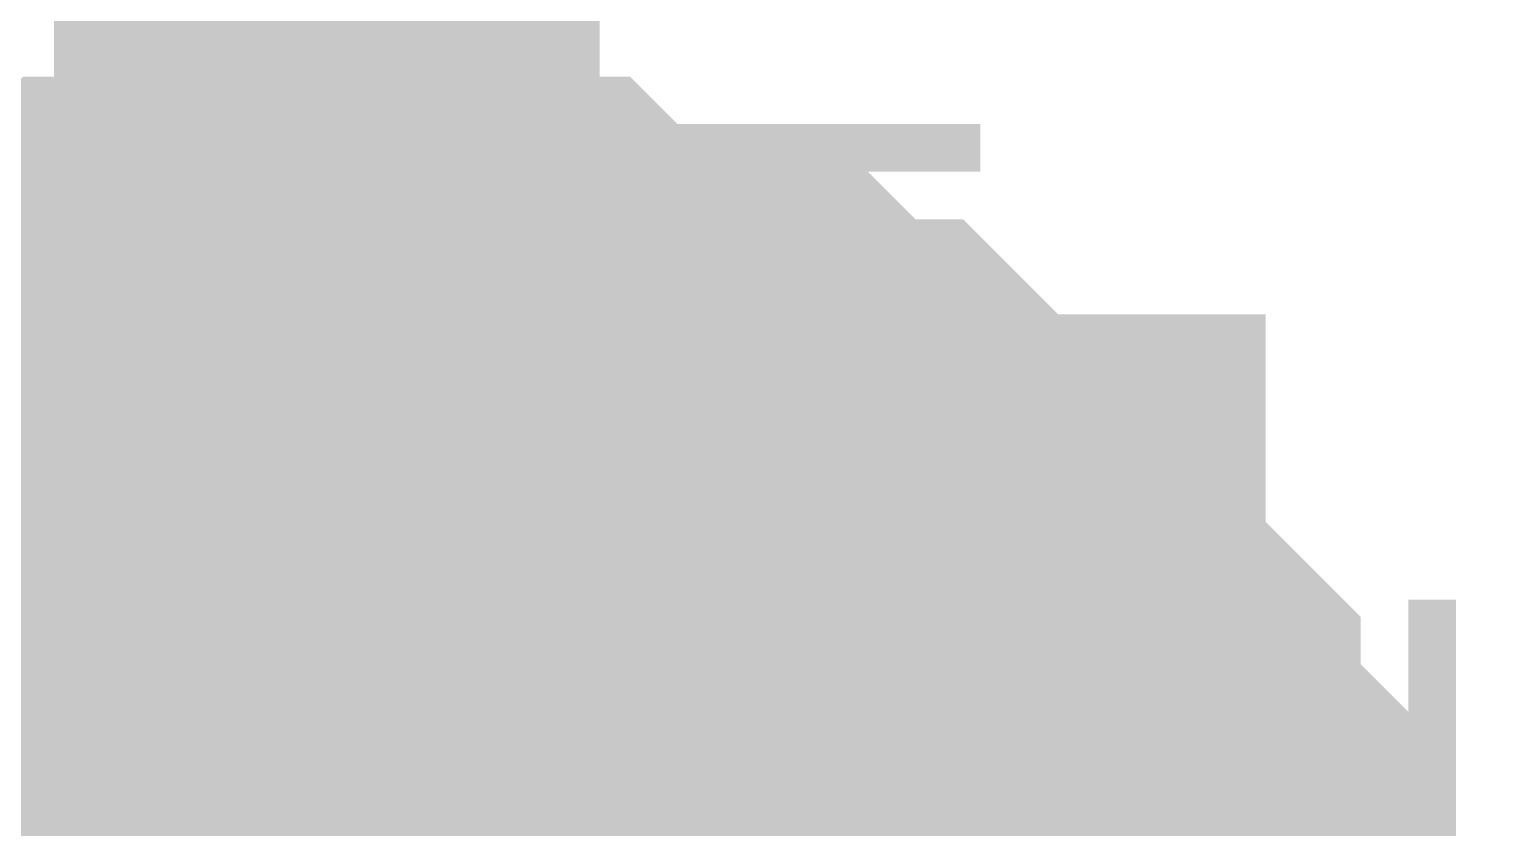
# Model space of a CAD drawing. Header units: inches. Extents: x 0 to 841, y 0 to 594.
# Drawn here: x 674.853 to 675.662, y 257.724 to 258.163 of the extents above; entities that cross this region are included whole.
import ezdxf

# ---------------------------------------------------------------- set-up
doc = ezdxf.new("R2010")
doc.units = ezdxf.units.IN
doc.layers.add('Sheet', color=255, linetype='Continuous')

msp = doc.modelspace()

# ---------------------------------------------------------------- linework, layer by layer
at = {"layer": 'Sheet'}
for points in [[(675.01591, 261.59308, 0.29972, 0.29972, 0), (675.01591, 257.49059, 0.29972, 0.29972, 0)], [(674.70234, 257.88254, 0.29972, 0.29972, 0), (674.72847, 257.90868, 0.29972, 0.29972, 0), (674.7546, 257.90868, 0.29972, 0.29972, 0), (674.7546, 257.93481, 0.29972, 0.29972, 0), (674.78073, 257.93481, 0.29972, 0.29972, 0), (674.80686, 257.96094, 0.29972, 0.29972, 0), (674.83299, 257.96094, 0.29972, 0.29972, 0), (674.85912, 257.96094, 0.29972, 0.29972, 0), (674.88525, 257.96094, 0.29972, 0.29972, 0), (674.91138, 257.98707, 0.29972, 0.29972, 0), (674.93752, 257.98707, 0.29972, 0.29972, 0), (674.96365, 257.98707, 0.29972, 0.29972, 0), (674.98978, 257.98707, 0.29972, 0.29972, 0), (675.01591, 257.98707, 0.29972, 0.29972, 0)], [(674.70234, 257.88254, 0.29972, 0.29972, 0), (674.72847, 257.90868, 0.29972, 0.29972, 0), (674.7546, 257.90868, 0.29972, 0.29972, 0), (674.7546, 257.93481, 0.29972, 0.29972, 0), (674.78073, 257.93481, 0.29972, 0.29972, 0), (674.80686, 257.96094, 0.29972, 0.29972, 0), (674.83299, 257.96094, 0.29972, 0.29972, 0), (674.85912, 257.96094, 0.29972, 0.29972, 0), (674.88525, 257.96094, 0.29972, 0.29972, 0), (674.91138, 257.98707, 0.29972, 0.29972, 0), (674.93752, 257.98707, 0.29972, 0.29972, 0), (674.96365, 257.98707, 0.29972, 0.29972, 0), (674.98978, 257.98707, 0.29972, 0.29972, 0), (675.01591, 257.98707, 0.29972, 0.29972, 0)], [(674.70234, 257.88254, 0.29972, 0.29972, 0), (674.72847, 257.90868, 0.29972, 0.29972, 0), (674.7546, 257.90868, 0.29972, 0.29972, 0), (674.7546, 257.93481, 0.29972, 0.29972, 0), (674.78073, 257.93481, 0.29972, 0.29972, 0), (674.80686, 257.96094, 0.29972, 0.29972, 0), (674.83299, 257.96094, 0.29972, 0.29972, 0), (674.85912, 257.96094, 0.29972, 0.29972, 0), (674.88525, 257.96094, 0.29972, 0.29972, 0), (674.91138, 257.98707, 0.29972, 0.29972, 0), (674.93752, 257.98707, 0.29972, 0.29972, 0), (674.96365, 257.98707, 0.29972, 0.29972, 0), (674.98978, 257.98707, 0.29972, 0.29972, 0), (675.01591, 257.98707, 0.29972, 0.29972, 0)], [(674.70234, 257.88254, 0.29972, 0.29972, 0), (674.72847, 257.90868, 0.29972, 0.29972, 0), (674.7546, 257.90868, 0.29972, 0.29972, 0), (674.7546, 257.93481, 0.29972, 0.29972, 0), (674.78073, 257.93481, 0.29972, 0.29972, 0), (674.80686, 257.96094, 0.29972, 0.29972, 0), (674.83299, 257.96094, 0.29972, 0.29972, 0), (674.85912, 257.96094, 0.29972, 0.29972, 0), (674.88525, 257.96094, 0.29972, 0.29972, 0), (674.91138, 257.98707, 0.29972, 0.29972, 0), (674.93752, 257.98707, 0.29972, 0.29972, 0), (674.96365, 257.98707, 0.29972, 0.29972, 0), (674.98978, 257.98707, 0.29972, 0.29972, 0), (675.01591, 257.98707, 0.29972, 0.29972, 0)], [(674.70234, 257.88254, 0.29972, 0.29972, 0), (674.72847, 257.90868, 0.29972, 0.29972, 0), (674.7546, 257.90868, 0.29972, 0.29972, 0), (674.7546, 257.93481, 0.29972, 0.29972, 0), (674.78073, 257.93481, 0.29972, 0.29972, 0), (674.80686, 257.96094, 0.29972, 0.29972, 0), (674.83299, 257.96094, 0.29972, 0.29972, 0), (674.85912, 257.96094, 0.29972, 0.29972, 0), (674.88525, 257.96094, 0.29972, 0.29972, 0), (674.91138, 257.98707, 0.29972, 0.29972, 0), (674.93752, 257.98707, 0.29972, 0.29972, 0), (674.96365, 257.98707, 0.29972, 0.29972, 0), (674.98978, 257.98707, 0.29972, 0.29972, 0), (675.01591, 257.98707, 0.29972, 0.29972, 0)], [(674.70234, 257.88254, 0.29972, 0.29972, 0), (674.72847, 257.90868, 0.29972, 0.29972, 0), (674.7546, 257.90868, 0.29972, 0.29972, 0), (674.7546, 257.93481, 0.29972, 0.29972, 0), (674.78073, 257.93481, 0.29972, 0.29972, 0), (674.80686, 257.96094, 0.29972, 0.29972, 0), (674.83299, 257.96094, 0.29972, 0.29972, 0), (674.85912, 257.96094, 0.29972, 0.29972, 0), (674.88525, 257.96094, 0.29972, 0.29972, 0), (674.91138, 257.98707, 0.29972, 0.29972, 0), (674.93752, 257.98707, 0.29972, 0.29972, 0), (674.96365, 257.98707, 0.29972, 0.29972, 0), (674.98978, 257.98707, 0.29972, 0.29972, 0), (675.01591, 257.98707, 0.29972, 0.29972, 0)], [(674.70234, 257.88254, 0.29972, 0.29972, 0), (674.72847, 257.90868, 0.29972, 0.29972, 0), (674.7546, 257.90868, 0.29972, 0.29972, 0), (674.7546, 257.93481, 0.29972, 0.29972, 0), (674.78073, 257.93481, 0.29972, 0.29972, 0), (674.80686, 257.96094, 0.29972, 0.29972, 0), (674.83299, 257.96094, 0.29972, 0.29972, 0), (674.85912, 257.96094, 0.29972, 0.29972, 0), (674.88525, 257.96094, 0.29972, 0.29972, 0), (674.91138, 257.98707, 0.29972, 0.29972, 0), (674.93752, 257.98707, 0.29972, 0.29972, 0), (674.96365, 257.98707, 0.29972, 0.29972, 0), (674.98978, 257.98707, 0.29972, 0.29972, 0), (675.01591, 257.98707, 0.29972, 0.29972, 0)], [(675.01591, 257.98707, 0.29972, 0.29972, 0), (675.01591, 257.98707, 0.29972, 0.29972, 0)], [(675.01591, 257.98707, 0.29972, 0.29972, 0), (675.04204, 257.98707, 0.29972, 0.29972, 0), (675.06817, 257.98707, 0.29972, 0.29972, 0), (675.0943, 257.98707, 0.29972, 0.29972, 0), (675.12043, 257.98707, 0.29972, 0.29972, 0), (675.14656, 257.96094, 0.29972, 0.29972, 0), (675.17269, 257.96094, 0.29972, 0.29972, 0), (675.19883, 257.96094, 0.29972, 0.29972, 0), (675.22496, 257.96094, 0.29972, 0.29972, 0), (675.22496, 257.93481, 0.29972, 0.29972, 0), (675.25109, 257.93481, 0.29972, 0.29972, 0), (675.27722, 257.90868, 0.29972, 0.29972, 0), (675.30335, 257.90868, 0.29972, 0.29972, 0), (675.32948, 257.88254, 0.29972, 0.29972, 0), (675.32948, 257.88254, 0.29972, 0.29972, 0), (675.35561, 257.85641, 0.29972, 0.29972, 0), (675.38174, 257.85641, 0.29972, 0.29972, 0), (675.38174, 257.83028, 0.29972, 0.29972, 0), (675.40787, 257.80415, 0.29972, 0.29972, 0), (675.40787, 257.80415, 0.29972, 0.29972, 0), (675.434, 257.77802, 0.29972, 0.29972, 0), (675.434, 257.75189, 0.29972, 0.29972, 0), (675.46014, 257.72576, 0.29972, 0.29972, 0), (675.46014, 257.69963, 0.29972, 0.29972, 0), (675.48627, 257.69963, 0.29972, 0.29972, 0), (675.48627, 257.6735, 0.29972, 0.29972, 0), (675.48627, 257.64737, 0.29972, 0.29972, 0), (675.48627, 257.62124, 0.29972, 0.29972, 0), (675.5124, 257.59511, 0.29972, 0.29972, 0), (675.5124, 257.56898, 0.29972, 0.29972, 0)], [(675.01591, 257.98707, 0.29972, 0.29972, 0), (675.01591, 257.98707, 0.29972, 0.29972, 0)], [(675.01591, 257.98707, 0.29972, 0.29972, 0), (675.04204, 257.98707, 0.29972, 0.29972, 0), (675.06817, 257.98707, 0.29972, 0.29972, 0), (675.0943, 257.98707, 0.29972, 0.29972, 0), (675.12043, 257.98707, 0.29972, 0.29972, 0), (675.14656, 257.96094, 0.29972, 0.29972, 0), (675.17269, 257.96094, 0.29972, 0.29972, 0), (675.19883, 257.96094, 0.29972, 0.29972, 0), (675.22496, 257.96094, 0.29972, 0.29972, 0), (675.22496, 257.93481, 0.29972, 0.29972, 0), (675.25109, 257.93481, 0.29972, 0.29972, 0), (675.27722, 257.90868, 0.29972, 0.29972, 0), (675.30335, 257.90868, 0.29972, 0.29972, 0), (675.32948, 257.88254, 0.29972, 0.29972, 0), (675.32948, 257.88254, 0.29972, 0.29972, 0), (675.35561, 257.85641, 0.29972, 0.29972, 0), (675.38174, 257.85641, 0.29972, 0.29972, 0), (675.38174, 257.83028, 0.29972, 0.29972, 0), (675.40787, 257.80415, 0.29972, 0.29972, 0), (675.40787, 257.80415, 0.29972, 0.29972, 0), (675.434, 257.77802, 0.29972, 0.29972, 0), (675.434, 257.75189, 0.29972, 0.29972, 0), (675.46014, 257.72576, 0.29972, 0.29972, 0), (675.46014, 257.69963, 0.29972, 0.29972, 0), (675.48627, 257.69963, 0.29972, 0.29972, 0), (675.48627, 257.6735, 0.29972, 0.29972, 0), (675.48627, 257.64737, 0.29972, 0.29972, 0), (675.48627, 257.62124, 0.29972, 0.29972, 0), (675.5124, 257.59511, 0.29972, 0.29972, 0), (675.5124, 257.56898, 0.29972, 0.29972, 0)], [(675.01591, 257.98707, 0.29972, 0.29972, 0), (675.01591, 257.98707, 0.29972, 0.29972, 0)], [(675.01591, 257.98707, 0.29972, 0.29972, 0), (675.04204, 257.98707, 0.29972, 0.29972, 0), (675.06817, 257.98707, 0.29972, 0.29972, 0), (675.0943, 257.98707, 0.29972, 0.29972, 0), (675.12043, 257.98707, 0.29972, 0.29972, 0), (675.14656, 257.96094, 0.29972, 0.29972, 0), (675.17269, 257.96094, 0.29972, 0.29972, 0), (675.19883, 257.96094, 0.29972, 0.29972, 0), (675.22496, 257.96094, 0.29972, 0.29972, 0), (675.22496, 257.93481, 0.29972, 0.29972, 0), (675.25109, 257.93481, 0.29972, 0.29972, 0), (675.27722, 257.90868, 0.29972, 0.29972, 0), (675.30335, 257.90868, 0.29972, 0.29972, 0), (675.32948, 257.88254, 0.29972, 0.29972, 0), (675.32948, 257.88254, 0.29972, 0.29972, 0), (675.35561, 257.85641, 0.29972, 0.29972, 0), (675.38174, 257.85641, 0.29972, 0.29972, 0), (675.38174, 257.83028, 0.29972, 0.29972, 0), (675.40787, 257.80415, 0.29972, 0.29972, 0), (675.40787, 257.80415, 0.29972, 0.29972, 0), (675.434, 257.77802, 0.29972, 0.29972, 0), (675.434, 257.75189, 0.29972, 0.29972, 0), (675.46014, 257.72576, 0.29972, 0.29972, 0), (675.46014, 257.69963, 0.29972, 0.29972, 0), (675.48627, 257.69963, 0.29972, 0.29972, 0), (675.48627, 257.6735, 0.29972, 0.29972, 0), (675.48627, 257.64737, 0.29972, 0.29972, 0), (675.48627, 257.62124, 0.29972, 0.29972, 0), (675.5124, 257.59511, 0.29972, 0.29972, 0), (675.5124, 257.56898, 0.29972, 0.29972, 0)], [(675.01591, 257.98707, 0.29972, 0.29972, 0), (675.01591, 257.98707, 0.29972, 0.29972, 0)], [(675.01591, 257.98707, 0.29972, 0.29972, 0), (675.04204, 257.98707, 0.29972, 0.29972, 0), (675.06817, 257.98707, 0.29972, 0.29972, 0), (675.0943, 257.98707, 0.29972, 0.29972, 0), (675.12043, 257.98707, 0.29972, 0.29972, 0), (675.14656, 257.96094, 0.29972, 0.29972, 0), (675.17269, 257.96094, 0.29972, 0.29972, 0), (675.19883, 257.96094, 0.29972, 0.29972, 0), (675.22496, 257.96094, 0.29972, 0.29972, 0), (675.22496, 257.93481, 0.29972, 0.29972, 0), (675.25109, 257.93481, 0.29972, 0.29972, 0), (675.27722, 257.90868, 0.29972, 0.29972, 0), (675.30335, 257.90868, 0.29972, 0.29972, 0), (675.32948, 257.88254, 0.29972, 0.29972, 0), (675.32948, 257.88254, 0.29972, 0.29972, 0), (675.35561, 257.85641, 0.29972, 0.29972, 0), (675.38174, 257.85641, 0.29972, 0.29972, 0), (675.38174, 257.83028, 0.29972, 0.29972, 0), (675.40787, 257.80415, 0.29972, 0.29972, 0), (675.40787, 257.80415, 0.29972, 0.29972, 0), (675.434, 257.77802, 0.29972, 0.29972, 0), (675.434, 257.75189, 0.29972, 0.29972, 0), (675.46014, 257.72576, 0.29972, 0.29972, 0), (675.46014, 257.69963, 0.29972, 0.29972, 0), (675.48627, 257.69963, 0.29972, 0.29972, 0), (675.48627, 257.6735, 0.29972, 0.29972, 0), (675.48627, 257.64737, 0.29972, 0.29972, 0), (675.48627, 257.62124, 0.29972, 0.29972, 0), (675.5124, 257.59511, 0.29972, 0.29972, 0), (675.5124, 257.56898, 0.29972, 0.29972, 0)], [(675.01591, 257.98707, 0.29972, 0.29972, 0), (675.01591, 257.98707, 0.29972, 0.29972, 0)], [(675.01591, 257.98707, 0.29972, 0.29972, 0), (675.04204, 257.98707, 0.29972, 0.29972, 0), (675.06817, 257.98707, 0.29972, 0.29972, 0), (675.0943, 257.98707, 0.29972, 0.29972, 0), (675.12043, 257.98707, 0.29972, 0.29972, 0), (675.14656, 257.96094, 0.29972, 0.29972, 0), (675.17269, 257.96094, 0.29972, 0.29972, 0), (675.19883, 257.96094, 0.29972, 0.29972, 0), (675.22496, 257.96094, 0.29972, 0.29972, 0), (675.22496, 257.93481, 0.29972, 0.29972, 0), (675.25109, 257.93481, 0.29972, 0.29972, 0), (675.27722, 257.90868, 0.29972, 0.29972, 0), (675.30335, 257.90868, 0.29972, 0.29972, 0), (675.32948, 257.88254, 0.29972, 0.29972, 0), (675.32948, 257.88254, 0.29972, 0.29972, 0), (675.35561, 257.85641, 0.29972, 0.29972, 0), (675.38174, 257.85641, 0.29972, 0.29972, 0), (675.38174, 257.83028, 0.29972, 0.29972, 0), (675.40787, 257.80415, 0.29972, 0.29972, 0), (675.40787, 257.80415, 0.29972, 0.29972, 0), (675.434, 257.77802, 0.29972, 0.29972, 0), (675.434, 257.75189, 0.29972, 0.29972, 0), (675.46014, 257.72576, 0.29972, 0.29972, 0), (675.46014, 257.69963, 0.29972, 0.29972, 0), (675.48627, 257.69963, 0.29972, 0.29972, 0), (675.48627, 257.6735, 0.29972, 0.29972, 0), (675.48627, 257.64737, 0.29972, 0.29972, 0), (675.48627, 257.62124, 0.29972, 0.29972, 0), (675.5124, 257.59511, 0.29972, 0.29972, 0), (675.5124, 257.56898, 0.29972, 0.29972, 0)], [(675.01591, 257.98707, 0.29972, 0.29972, 0), (675.01591, 257.98707, 0.29972, 0.29972, 0)], [(675.01591, 257.98707, 0.29972, 0.29972, 0), (675.04204, 257.98707, 0.29972, 0.29972, 0), (675.06817, 257.98707, 0.29972, 0.29972, 0), (675.0943, 257.98707, 0.29972, 0.29972, 0), (675.12043, 257.98707, 0.29972, 0.29972, 0), (675.14656, 257.96094, 0.29972, 0.29972, 0), (675.17269, 257.96094, 0.29972, 0.29972, 0), (675.19883, 257.96094, 0.29972, 0.29972, 0), (675.22496, 257.96094, 0.29972, 0.29972, 0), (675.22496, 257.93481, 0.29972, 0.29972, 0), (675.25109, 257.93481, 0.29972, 0.29972, 0), (675.27722, 257.90868, 0.29972, 0.29972, 0), (675.30335, 257.90868, 0.29972, 0.29972, 0), (675.32948, 257.88254, 0.29972, 0.29972, 0), (675.32948, 257.88254, 0.29972, 0.29972, 0), (675.35561, 257.85641, 0.29972, 0.29972, 0), (675.38174, 257.85641, 0.29972, 0.29972, 0), (675.38174, 257.83028, 0.29972, 0.29972, 0), (675.40787, 257.80415, 0.29972, 0.29972, 0), (675.40787, 257.80415, 0.29972, 0.29972, 0), (675.434, 257.77802, 0.29972, 0.29972, 0), (675.434, 257.75189, 0.29972, 0.29972, 0), (675.46014, 257.72576, 0.29972, 0.29972, 0), (675.46014, 257.69963, 0.29972, 0.29972, 0), (675.48627, 257.69963, 0.29972, 0.29972, 0), (675.48627, 257.6735, 0.29972, 0.29972, 0), (675.48627, 257.64737, 0.29972, 0.29972, 0), (675.48627, 257.62124, 0.29972, 0.29972, 0), (675.5124, 257.59511, 0.29972, 0.29972, 0), (675.5124, 257.56898, 0.29972, 0.29972, 0)], [(675.01591, 257.98707, 0.29972, 0.29972, 0), (675.01591, 257.98707, 0.29972, 0.29972, 0)], [(675.01591, 257.98707, 0.29972, 0.29972, 0), (675.04204, 257.98707, 0.29972, 0.29972, 0), (675.06817, 257.98707, 0.29972, 0.29972, 0), (675.0943, 257.98707, 0.29972, 0.29972, 0), (675.12043, 257.98707, 0.29972, 0.29972, 0), (675.14656, 257.96094, 0.29972, 0.29972, 0), (675.17269, 257.96094, 0.29972, 0.29972, 0), (675.19883, 257.96094, 0.29972, 0.29972, 0), (675.22496, 257.96094, 0.29972, 0.29972, 0), (675.22496, 257.93481, 0.29972, 0.29972, 0), (675.25109, 257.93481, 0.29972, 0.29972, 0), (675.27722, 257.90868, 0.29972, 0.29972, 0), (675.30335, 257.90868, 0.29972, 0.29972, 0), (675.32948, 257.88254, 0.29972, 0.29972, 0), (675.32948, 257.88254, 0.29972, 0.29972, 0), (675.35561, 257.85641, 0.29972, 0.29972, 0), (675.38174, 257.85641, 0.29972, 0.29972, 0), (675.38174, 257.83028, 0.29972, 0.29972, 0), (675.40787, 257.80415, 0.29972, 0.29972, 0), (675.40787, 257.80415, 0.29972, 0.29972, 0), (675.434, 257.77802, 0.29972, 0.29972, 0), (675.434, 257.75189, 0.29972, 0.29972, 0), (675.46014, 257.72576, 0.29972, 0.29972, 0), (675.46014, 257.69963, 0.29972, 0.29972, 0), (675.48627, 257.69963, 0.29972, 0.29972, 0), (675.48627, 257.6735, 0.29972, 0.29972, 0), (675.48627, 257.64737, 0.29972, 0.29972, 0), (675.48627, 257.62124, 0.29972, 0.29972, 0), (675.5124, 257.59511, 0.29972, 0.29972, 0), (675.5124, 257.56898, 0.29972, 0.29972, 0)], [(674.78073, 257.93481, 0.09906, 0.09906, 0), (674.80686, 257.96094, 0.09906, 0.09906, 0), (674.83299, 257.96094, 0.09906, 0.09906, 0), (674.85912, 257.96094, 0.09906, 0.09906, 0), (674.88525, 257.96094, 0.09906, 0.09906, 0), (674.91138, 257.98707, 0.09906, 0.09906, 0), (674.93752, 257.98707, 0.09906, 0.09906, 0), (674.96365, 257.98707, 0.09906, 0.09906, 0), (674.98978, 257.98707, 0.09906, 0.09906, 0), (675.01591, 257.98707, 0.09906, 0.09906, 0)], [(674.78073, 257.93481, 0.09906, 0.09906, 0), (674.80686, 257.96094, 0.09906, 0.09906, 0), (674.83299, 257.96094, 0.09906, 0.09906, 0), (674.85912, 257.96094, 0.09906, 0.09906, 0), (674.88525, 257.96094, 0.09906, 0.09906, 0), (674.91138, 257.98707, 0.09906, 0.09906, 0), (674.93752, 257.98707, 0.09906, 0.09906, 0), (674.96365, 257.98707, 0.09906, 0.09906, 0), (674.98978, 257.98707, 0.09906, 0.09906, 0), (675.01591, 257.98707, 0.09906, 0.09906, 0)], [(674.78073, 257.93481, 0.09906, 0.09906, 0), (674.80686, 257.96094, 0.09906, 0.09906, 0), (674.83299, 257.96094, 0.09906, 0.09906, 0), (674.85912, 257.96094, 0.09906, 0.09906, 0), (674.88525, 257.96094, 0.09906, 0.09906, 0), (674.91138, 257.98707, 0.09906, 0.09906, 0), (674.93752, 257.98707, 0.09906, 0.09906, 0), (674.96365, 257.98707, 0.09906, 0.09906, 0), (674.98978, 257.98707, 0.09906, 0.09906, 0), (675.01591, 257.98707, 0.09906, 0.09906, 0)], [(674.78073, 257.93481, 0.09906, 0.09906, 0), (674.80686, 257.96094, 0.09906, 0.09906, 0), (674.83299, 257.96094, 0.09906, 0.09906, 0), (674.85912, 257.96094, 0.09906, 0.09906, 0), (674.88525, 257.96094, 0.09906, 0.09906, 0), (674.91138, 257.98707, 0.09906, 0.09906, 0), (674.93752, 257.98707, 0.09906, 0.09906, 0), (674.96365, 257.98707, 0.09906, 0.09906, 0), (674.98978, 257.98707, 0.09906, 0.09906, 0), (675.01591, 257.98707, 0.09906, 0.09906, 0)], [(674.78073, 257.93481, 0.09906, 0.09906, 0), (674.80686, 257.96094, 0.09906, 0.09906, 0), (674.83299, 257.96094, 0.09906, 0.09906, 0), (674.85912, 257.96094, 0.09906, 0.09906, 0), (674.88525, 257.96094, 0.09906, 0.09906, 0), (674.91138, 257.98707, 0.09906, 0.09906, 0), (674.93752, 257.98707, 0.09906, 0.09906, 0), (674.96365, 257.98707, 0.09906, 0.09906, 0), (674.98978, 257.98707, 0.09906, 0.09906, 0), (675.01591, 257.98707, 0.09906, 0.09906, 0)], [(674.78073, 257.93481, 0.09906, 0.09906, 0), (674.80686, 257.96094, 0.09906, 0.09906, 0), (674.83299, 257.96094, 0.09906, 0.09906, 0), (674.85912, 257.96094, 0.09906, 0.09906, 0), (674.88525, 257.96094, 0.09906, 0.09906, 0), (674.91138, 257.98707, 0.09906, 0.09906, 0), (674.93752, 257.98707, 0.09906, 0.09906, 0), (674.96365, 257.98707, 0.09906, 0.09906, 0), (674.98978, 257.98707, 0.09906, 0.09906, 0), (675.01591, 257.98707, 0.09906, 0.09906, 0)], [(674.78073, 257.93481, 0.09906, 0.09906, 0), (674.80686, 257.96094, 0.09906, 0.09906, 0), (674.83299, 257.96094, 0.09906, 0.09906, 0), (674.85912, 257.96094, 0.09906, 0.09906, 0), (674.88525, 257.96094, 0.09906, 0.09906, 0), (674.91138, 257.98707, 0.09906, 0.09906, 0), (674.93752, 257.98707, 0.09906, 0.09906, 0), (674.96365, 257.98707, 0.09906, 0.09906, 0), (674.98978, 257.98707, 0.09906, 0.09906, 0), (675.01591, 257.98707, 0.09906, 0.09906, 0)], [(675.01591, 257.98707, 0.09906, 0.09906, 0), (675.01591, 257.98707, 0.09906, 0.09906, 0)], [(675.01591, 257.98707, 0.09906, 0.09906, 0), (675.04204, 257.98707, 0.09906, 0.09906, 0), (675.06817, 257.98707, 0.09906, 0.09906, 0), (675.0943, 257.98707, 0.09906, 0.09906, 0), (675.12043, 257.98707, 0.09906, 0.09906, 0), (675.14656, 257.96094, 0.09906, 0.09906, 0), (675.17269, 257.96094, 0.09906, 0.09906, 0), (675.19883, 257.96094, 0.09906, 0.09906, 0), (675.22496, 257.96094, 0.09906, 0.09906, 0), (675.22496, 257.93481, 0.09906, 0.09906, 0), (675.25109, 257.93481, 0.09906, 0.09906, 0), (675.27722, 257.90868, 0.09906, 0.09906, 0), (675.30335, 257.90868, 0.09906, 0.09906, 0), (675.32948, 257.88254, 0.09906, 0.09906, 0), (675.32948, 257.88254, 0.09906, 0.09906, 0), (675.35561, 257.85641, 0.09906, 0.09906, 0), (675.38174, 257.85641, 0.09906, 0.09906, 0), (675.38174, 257.83028, 0.09906, 0.09906, 0), (675.40787, 257.80415, 0.09906, 0.09906, 0), (675.40787, 257.80415, 0.09906, 0.09906, 0), (675.434, 257.77802, 0.09906, 0.09906, 0), (675.434, 257.75189, 0.09906, 0.09906, 0), (675.46014, 257.72576, 0.09906, 0.09906, 0), (675.46014, 257.69963, 0.09906, 0.09906, 0), (675.48627, 257.69963, 0.09906, 0.09906, 0), (675.48627, 257.6735, 0.09906, 0.09906, 0)], [(675.01591, 257.98707, 0.09906, 0.09906, 0), (675.01591, 257.98707, 0.09906, 0.09906, 0)], [(675.01591, 257.98707, 0.09906, 0.09906, 0), (675.04204, 257.98707, 0.09906, 0.09906, 0), (675.06817, 257.98707, 0.09906, 0.09906, 0), (675.0943, 257.98707, 0.09906, 0.09906, 0), (675.12043, 257.98707, 0.09906, 0.09906, 0), (675.14656, 257.96094, 0.09906, 0.09906, 0), (675.17269, 257.96094, 0.09906, 0.09906, 0), (675.19883, 257.96094, 0.09906, 0.09906, 0), (675.22496, 257.96094, 0.09906, 0.09906, 0), (675.22496, 257.93481, 0.09906, 0.09906, 0), (675.25109, 257.93481, 0.09906, 0.09906, 0), (675.27722, 257.90868, 0.09906, 0.09906, 0), (675.30335, 257.90868, 0.09906, 0.09906, 0), (675.32948, 257.88254, 0.09906, 0.09906, 0), (675.32948, 257.88254, 0.09906, 0.09906, 0), (675.35561, 257.85641, 0.09906, 0.09906, 0), (675.38174, 257.85641, 0.09906, 0.09906, 0), (675.38174, 257.83028, 0.09906, 0.09906, 0), (675.40787, 257.80415, 0.09906, 0.09906, 0), (675.40787, 257.80415, 0.09906, 0.09906, 0), (675.434, 257.77802, 0.09906, 0.09906, 0), (675.434, 257.75189, 0.09906, 0.09906, 0), (675.46014, 257.72576, 0.09906, 0.09906, 0), (675.46014, 257.69963, 0.09906, 0.09906, 0), (675.48627, 257.69963, 0.09906, 0.09906, 0), (675.48627, 257.6735, 0.09906, 0.09906, 0)], [(675.01591, 257.98707, 0.09906, 0.09906, 0), (675.01591, 257.98707, 0.09906, 0.09906, 0)], [(675.01591, 257.98707, 0.09906, 0.09906, 0), (675.04204, 257.98707, 0.09906, 0.09906, 0), (675.06817, 257.98707, 0.09906, 0.09906, 0), (675.0943, 257.98707, 0.09906, 0.09906, 0), (675.12043, 257.98707, 0.09906, 0.09906, 0), (675.14656, 257.96094, 0.09906, 0.09906, 0), (675.17269, 257.96094, 0.09906, 0.09906, 0), (675.19883, 257.96094, 0.09906, 0.09906, 0), (675.22496, 257.96094, 0.09906, 0.09906, 0), (675.22496, 257.93481, 0.09906, 0.09906, 0), (675.25109, 257.93481, 0.09906, 0.09906, 0), (675.27722, 257.90868, 0.09906, 0.09906, 0), (675.30335, 257.90868, 0.09906, 0.09906, 0), (675.32948, 257.88254, 0.09906, 0.09906, 0), (675.32948, 257.88254, 0.09906, 0.09906, 0), (675.35561, 257.85641, 0.09906, 0.09906, 0), (675.38174, 257.85641, 0.09906, 0.09906, 0), (675.38174, 257.83028, 0.09906, 0.09906, 0), (675.40787, 257.80415, 0.09906, 0.09906, 0), (675.40787, 257.80415, 0.09906, 0.09906, 0), (675.434, 257.77802, 0.09906, 0.09906, 0), (675.434, 257.75189, 0.09906, 0.09906, 0), (675.46014, 257.72576, 0.09906, 0.09906, 0), (675.46014, 257.69963, 0.09906, 0.09906, 0), (675.48627, 257.69963, 0.09906, 0.09906, 0), (675.48627, 257.6735, 0.09906, 0.09906, 0)], [(675.01591, 257.98707, 0.09906, 0.09906, 0), (675.01591, 257.98707, 0.09906, 0.09906, 0)], [(675.01591, 257.98707, 0.09906, 0.09906, 0), (675.04204, 257.98707, 0.09906, 0.09906, 0), (675.06817, 257.98707, 0.09906, 0.09906, 0), (675.0943, 257.98707, 0.09906, 0.09906, 0), (675.12043, 257.98707, 0.09906, 0.09906, 0), (675.14656, 257.96094, 0.09906, 0.09906, 0), (675.17269, 257.96094, 0.09906, 0.09906, 0), (675.19883, 257.96094, 0.09906, 0.09906, 0), (675.22496, 257.96094, 0.09906, 0.09906, 0), (675.22496, 257.93481, 0.09906, 0.09906, 0), (675.25109, 257.93481, 0.09906, 0.09906, 0), (675.27722, 257.90868, 0.09906, 0.09906, 0), (675.30335, 257.90868, 0.09906, 0.09906, 0), (675.32948, 257.88254, 0.09906, 0.09906, 0), (675.32948, 257.88254, 0.09906, 0.09906, 0), (675.35561, 257.85641, 0.09906, 0.09906, 0), (675.38174, 257.85641, 0.09906, 0.09906, 0), (675.38174, 257.83028, 0.09906, 0.09906, 0), (675.40787, 257.80415, 0.09906, 0.09906, 0), (675.40787, 257.80415, 0.09906, 0.09906, 0), (675.434, 257.77802, 0.09906, 0.09906, 0), (675.434, 257.75189, 0.09906, 0.09906, 0), (675.46014, 257.72576, 0.09906, 0.09906, 0), (675.46014, 257.69963, 0.09906, 0.09906, 0), (675.48627, 257.69963, 0.09906, 0.09906, 0), (675.48627, 257.6735, 0.09906, 0.09906, 0)], [(675.01591, 257.98707, 0.09906, 0.09906, 0), (675.01591, 257.98707, 0.09906, 0.09906, 0)], [(675.01591, 257.98707, 0.09906, 0.09906, 0), (675.04204, 257.98707, 0.09906, 0.09906, 0), (675.06817, 257.98707, 0.09906, 0.09906, 0), (675.0943, 257.98707, 0.09906, 0.09906, 0), (675.12043, 257.98707, 0.09906, 0.09906, 0), (675.14656, 257.96094, 0.09906, 0.09906, 0), (675.17269, 257.96094, 0.09906, 0.09906, 0), (675.19883, 257.96094, 0.09906, 0.09906, 0), (675.22496, 257.96094, 0.09906, 0.09906, 0), (675.22496, 257.93481, 0.09906, 0.09906, 0), (675.25109, 257.93481, 0.09906, 0.09906, 0), (675.27722, 257.90868, 0.09906, 0.09906, 0), (675.30335, 257.90868, 0.09906, 0.09906, 0), (675.32948, 257.88254, 0.09906, 0.09906, 0), (675.32948, 257.88254, 0.09906, 0.09906, 0), (675.35561, 257.85641, 0.09906, 0.09906, 0), (675.38174, 257.85641, 0.09906, 0.09906, 0), (675.38174, 257.83028, 0.09906, 0.09906, 0), (675.40787, 257.80415, 0.09906, 0.09906, 0), (675.40787, 257.80415, 0.09906, 0.09906, 0), (675.434, 257.77802, 0.09906, 0.09906, 0), (675.434, 257.75189, 0.09906, 0.09906, 0), (675.46014, 257.72576, 0.09906, 0.09906, 0), (675.46014, 257.69963, 0.09906, 0.09906, 0), (675.48627, 257.69963, 0.09906, 0.09906, 0), (675.48627, 257.6735, 0.09906, 0.09906, 0)], [(675.01591, 257.98707, 0.09906, 0.09906, 0), (675.01591, 257.98707, 0.09906, 0.09906, 0)], [(675.01591, 257.98707, 0.09906, 0.09906, 0), (675.04204, 257.98707, 0.09906, 0.09906, 0), (675.06817, 257.98707, 0.09906, 0.09906, 0), (675.0943, 257.98707, 0.09906, 0.09906, 0), (675.12043, 257.98707, 0.09906, 0.09906, 0), (675.14656, 257.96094, 0.09906, 0.09906, 0), (675.17269, 257.96094, 0.09906, 0.09906, 0), (675.19883, 257.96094, 0.09906, 0.09906, 0), (675.22496, 257.96094, 0.09906, 0.09906, 0), (675.22496, 257.93481, 0.09906, 0.09906, 0), (675.25109, 257.93481, 0.09906, 0.09906, 0), (675.27722, 257.90868, 0.09906, 0.09906, 0), (675.30335, 257.90868, 0.09906, 0.09906, 0), (675.32948, 257.88254, 0.09906, 0.09906, 0), (675.32948, 257.88254, 0.09906, 0.09906, 0), (675.35561, 257.85641, 0.09906, 0.09906, 0), (675.38174, 257.85641, 0.09906, 0.09906, 0), (675.38174, 257.83028, 0.09906, 0.09906, 0), (675.40787, 257.80415, 0.09906, 0.09906, 0), (675.40787, 257.80415, 0.09906, 0.09906, 0), (675.434, 257.77802, 0.09906, 0.09906, 0), (675.434, 257.75189, 0.09906, 0.09906, 0), (675.46014, 257.72576, 0.09906, 0.09906, 0), (675.46014, 257.69963, 0.09906, 0.09906, 0), (675.48627, 257.69963, 0.09906, 0.09906, 0), (675.48627, 257.6735, 0.09906, 0.09906, 0)], [(675.01591, 257.98707, 0.09906, 0.09906, 0), (675.01591, 257.98707, 0.09906, 0.09906, 0)], [(675.01591, 257.98707, 0.09906, 0.09906, 0), (675.04204, 257.98707, 0.09906, 0.09906, 0), (675.06817, 257.98707, 0.09906, 0.09906, 0), (675.0943, 257.98707, 0.09906, 0.09906, 0), (675.12043, 257.98707, 0.09906, 0.09906, 0), (675.14656, 257.96094, 0.09906, 0.09906, 0), (675.17269, 257.96094, 0.09906, 0.09906, 0), (675.19883, 257.96094, 0.09906, 0.09906, 0), (675.22496, 257.96094, 0.09906, 0.09906, 0), (675.22496, 257.93481, 0.09906, 0.09906, 0), (675.25109, 257.93481, 0.09906, 0.09906, 0), (675.27722, 257.90868, 0.09906, 0.09906, 0), (675.30335, 257.90868, 0.09906, 0.09906, 0), (675.32948, 257.88254, 0.09906, 0.09906, 0), (675.32948, 257.88254, 0.09906, 0.09906, 0), (675.35561, 257.85641, 0.09906, 0.09906, 0), (675.38174, 257.85641, 0.09906, 0.09906, 0), (675.38174, 257.83028, 0.09906, 0.09906, 0), (675.40787, 257.80415, 0.09906, 0.09906, 0), (675.40787, 257.80415, 0.09906, 0.09906, 0), (675.434, 257.77802, 0.09906, 0.09906, 0), (675.434, 257.75189, 0.09906, 0.09906, 0), (675.46014, 257.72576, 0.09906, 0.09906, 0), (675.46014, 257.69963, 0.09906, 0.09906, 0), (675.48627, 257.69963, 0.09906, 0.09906, 0), (675.48627, 257.6735, 0.09906, 0.09906, 0)]]:
    msp.add_lwpolyline(points, format="xyseb", dxfattribs=at)
msp.add_lwpolyline([(674.74602, 257.50001, 0.508, 0.508, 1), (675.25402, 257.50001, 0.508, 0.508, 1)], format="xyseb", close=True, dxfattribs=at)

doc.saveas('drawing.dxf')
